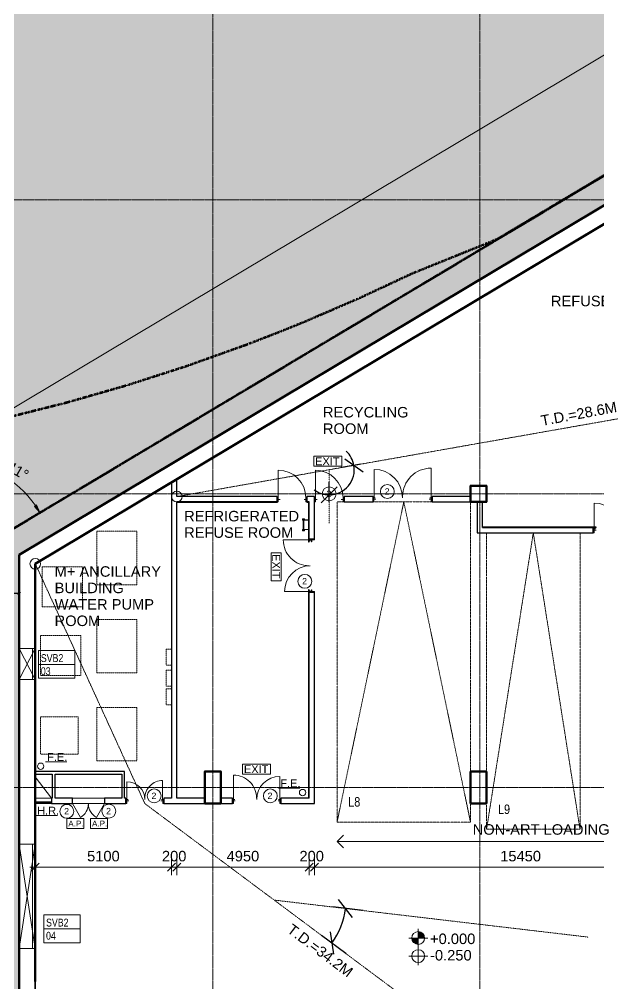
# Model space of a CAD drawing. Header units: millimetres. Extents: x -1578195 to 622687, y -255792 to 391308.
# Drawn here: x 12089 to 33789, y 325746 to 361868 of the extents above; entities that cross this region are included whole.
import ezdxf

# ---------------------------------------------------------------- set-up
doc = ezdxf.new("R2010")
doc.units = ezdxf.units.MM
for name, pattern in [('Dash2', [3, 1.5, -1.5]), ('Double dash', [24.5, 10, -3, 2, -3, 2, -4.5]), ('Double dash_2_', [42.8625, 15.875, -4.7625, 6.35, -4.7625, 6.35, -4.7625]), ('Grid Line', [21, 12, -3, 3, -3]), ('Hidden', [2.25, 1, -1.25]), ('IMPORT-Hidden_samll_', [3, 2, -1])]:
    doc.linetypes.add(name, pattern=pattern)
for name, color, linetype, lineweight in [('0-1', 7, 'Continuous', 5), ('0-3', 7, 'Double dash_2_', 50), ('A-ANNO-DIMS', 7, 'Continuous', 9), ('A-ANNO-DIMS-1', 7, 'Continuous', 5), ('A-ANNO-NOTE', 7, 'Continuous', 5), ('A-ANNO-NOTE-1', 7, 'Continuous', 20), ('A-DETL', 102, 'Continuous', 5), ('A-DETL-GENF-HDLN', 7, 'Hidden', 5), ('A-DETL-HDLN-1', 7, 'Dash2', 5), ('A-DETL-THIN', 7, 'Continuous', 5), ('A-DOOR', 7, 'Continuous', 5), ('A-DOOR-FRAM', 7, 'Continuous', 5), ('A-GENM', 7, 'Continuous', 5), ('A-GLAZ', 7, 'Continuous', 5), ('A-GLAZ-1', 7, 'Continuous', 18), ('A-WALL-2', 7, 'Continuous', 35), ('C-PROP-LINE', 7, 'Double dash', 70), ('C-PROP-LINE-1', 7, 'Double dash_2_', 50), ('G-ANNO-DIMS', 111, 'Continuous', 5), ('G-ANNO-TEXT', 7, 'Continuous', 5), ('I-WALL', 7, 'Continuous', 9), ('I-WALL-3', 7, 'Continuous', 18), ('OAP280_C', 210, 'Continuous', 50), ('OAP280_W', 210, 'Continuous', 50), ('Q-SPCQ', 7, 'Continuous', 5), ('S-COLS-2', 7, 'Continuous', 35), ('S-GRID-1', 7, 'Grid Line', 5)]:
    doc.layers.add(name, color=color, linetype=linetype, lineweight=lineweight)
for name, color, linetype, lineweight, true_color in [('A-DETL-GENF-5', 7, 'Continuous', 9, 0x525252), ('E-EQMT', 7, 'IMPORT-Hidden_samll_', 5, 0x656565), ('Q-SPCQ-1', 7, 'Continuous', 5, 0xdfbfff)]:
    doc.layers.add(name, color=color, linetype=linetype, lineweight=lineweight, true_color=true_color)
doc.styles.add('Arial Narrow', font='ARIALN.TTF', dxfattribs={"height": 353.981763})
doc.styles.add('Arial_1', font='arial.ttf', dxfattribs={"height": 1.475299})
doc.styles.add('Arial_10', font='arial.ttf', dxfattribs={"width": 0.8, "height": 8})
doc.styles.add('Arial_11', font='arial.ttf', dxfattribs={"width": 0.8, "height": 12.5})
doc.styles.add('Arial_2', font='arial.ttf', dxfattribs={"height": 1.967066})
doc.styles.add('Arial_3', font='arial.ttf', dxfattribs={"height": 590.11976})
doc.styles.add('Arial_5', font='arial.ttf', dxfattribs={"height": 1.081886})
doc.styles.add('Arial_6', font='arial.ttf', dxfattribs={"height": 295.05988})
doc.styles.add('Arial_9', font='arial.ttf', dxfattribs={"height": 1.18024})
doc.dimstyles.new('Diagonal_-_1_8mm_Arial_2', dxfattribs={"dimscale": 304.8, "dimtxt": 360, "dimasz": 1.968504, "dimexe": 1.574803, "dimexo": 0.984252, "dimgap": 1.148294, "dimtad": 1, "dimdec": 0, "dimrnd": 5, "dimzin": 0, "dimdsep": 46, "dimtxsty": 'Arial_10', "dimblk1": 'OBLIQUE', "dimblk2": 'OBLIQUE', "dimsah": 1, "dimcen": 0.09, "dimdle": 1.574803, "dimadec": 0, "dimazin": 0, "dimtfac": 1, "dimtdec": 4, "dimtix": 1, "dimtmove": 0, "dimatfit": 3, "dimfxl": 1, "dimtvp": 1, "dimtolj": 1, "dimtzin": 0, "dimarcsym": 2})
doc.dimstyles.new('Diagonal_-_1_8mm_Arial_2_1', dxfattribs={"dimscale": 304.8, "dimtxt": 360, "dimasz": 1.968504, "dimexe": 1.574803, "dimexo": 0.984252, "dimgap": 1.148294, "dimtad": 1, "dimdec": 0, "dimrnd": 5, "dimzin": 0, "dimdsep": 46, "dimtxsty": 'Arial_11', "dimblk1": 'OBLIQUE', "dimblk2": 'OBLIQUE', "dimsah": 1, "dimcen": 0.09, "dimdle": 1.574803, "dimadec": 0, "dimazin": 0, "dimtfac": 1, "dimtdec": 4, "dimtix": 1, "dimtmove": 0, "dimatfit": 3, "dimfxl": 1, "dimtvp": 1, "dimtolj": 1, "dimtzin": 0, "dimarcsym": 2})
doc.dimstyles.new('STR_mm_D2_5_Tick_14', dxfattribs={"dimscale": 304.8, "dimtxt": 125, "dimasz": 0.328084, "dimexe": 0.393701, "dimexo": 0.246063, "dimgap": 0.049213, "dimtad": 1, "dimdec": 0, "dimzin": 0, "dimdsep": 46, "dimtxsty": 'Arial_9', "dimblk1": 'OBLIQUE', "dimblk2": 'OBLIQUE', "dimsah": 1, "dimcen": 0.09, "dimadec": 1, "dimazin": 0, "dimtfac": 1, "dimtdec": 4, "dimtix": 1, "dimtmove": 1, "dimatfit": 3, "dimfxl": 1, "dimtvp": 1, "dimtolj": 1, "dimtzin": 0, "dimarcsym": 2})

# ---------------------------------------------------------------- blocks, each defined once
blk = doc.blocks.new('Family - ___-1112717-B2_F PLAN _2 OF 2_')
at = {"layer": 'C-PROP-LINE'}
for p, q in [((56424, 190270), (27494, 172990)), ((27494, 172990), (24317, 171707)), ((24317, 171707), (22343, 170786)), ((22343, 170786), (20247, 169882)), ((20247, 169882), (19207, 169463)), ((19207, 169463), (18068, 169024)), ((18068, 169024), (15862, 168236)), ((15862, 168236), (13632, 167518)), ((13632, 167518), (11379, 166872)), ((11379, 166872), (9105, 166298))]:
    blk.add_line(p, q, dxfattribs=at)
blk = doc.blocks.new('Dims-B2-FPLAN_2OF2__dwg__Oblique-5772969-B2_F PLAN _2 OF 2_')
at = {"layer": 'A-ANNO-DIMS'}
blk.add_line((-0.5, -0.5), (0.5, 0.5), dxfattribs=at)
blk = doc.blocks.new('ARC_ANN_HR_HOSE-REEL - ARC_ANN_HR_HOSE-REEL-881492-B2_F PLAN _2 OF 2_')
at = {"layer": 'A-ANNO-NOTE-1'}
blk.add_line((-1.8, 0), (2.19, 0), dxfattribs=at)
at = {"layer": 'A-ANNO-NOTE', "insert": (0.41, 1.66), "char_height": 1.475, "width": 4.896, "attachment_point": 2, "line_spacing_factor": 0.938532, "style": 'Arial_2'}
blk.add_mtext('H.R.', dxfattribs=at)
blk = doc.blocks.new('ARC_ANN_EXIT - ARC_ANN_EXIT-878429-B2_F PLAN _2 OF 2_')
at = {"layer": 'A-ANNO-NOTE'}
for p, q in [((-2.12, 0), (-2.12, 1.86)), ((-2.12, 1.86), (3.13, 1.86)), ((3.13, 1.86), (3.13, 0)), ((3.13, 0), (-2.12, 0))]:
    blk.add_line(p, q, dxfattribs=at)
at = {"layer": 'A-ANNO-NOTE', "insert": (0.41, 1.66), "char_height": 1.475, "width": 5.454, "attachment_point": 2, "line_spacing_factor": 0.938532, "style": 'Arial_2'}
blk.add_mtext('EXIT', dxfattribs=at)
blk = doc.blocks.new('ARC_ANN_FE_FIRE-EXTINGUISHER - 3-883776-B2_F PLAN _2 OF 2_')
at = {"layer": 'A-ANNO-NOTE'}
blk.add_circle((-2.69, -0.82), 0.6, dxfattribs=at)
at = {"layer": 'A-ANNO-NOTE-1'}
blk.add_line((-1.8, 0), (2.19, 0), dxfattribs=at)
at = {"layer": 'A-ANNO-NOTE', "insert": (0.41, 1.66), "char_height": 1.475, "width": 4.5, "attachment_point": 2, "line_spacing_factor": 0.938532, "style": 'Arial_2'}
blk.add_mtext('F.E.', dxfattribs=at)
blk = doc.blocks.new('ARC_ANN_FE_FIRE-EXTINGUISHER - 4-883778-B2_F PLAN _2 OF 2_')
at = {"layer": 'A-ANNO-NOTE'}
blk.add_circle((2.69, -0.82), 0.6, dxfattribs=at)
at = {"layer": 'A-ANNO-NOTE-1'}
blk.add_line((-1.8, 0), (2.19, 0), dxfattribs=at)
at = {"layer": 'A-ANNO-NOTE', "insert": (0.41, 1.66), "char_height": 1.475, "width": 4.5, "attachment_point": 2, "line_spacing_factor": 0.938532, "style": 'Arial_2'}
blk.add_mtext('F.E.', dxfattribs=at)
blk = doc.blocks.new('ARC_ANN_ACCESS PANEL - AP-910189-B2_F PLAN _2 OF 2_')
at = {"layer": 'A-ANNO-NOTE'}
for p, q in [((-1.59, -0.92), (-1.59, 0.95)), ((-1.59, 0.95), (1.61, 0.95)), ((1.61, -0.92), (1.61, 0.95)), ((1.61, -0.92), (-1.59, -0.92))]:
    blk.add_line(p, q, dxfattribs=at)
at = {"layer": 'A-ANNO-NOTE', "insert": (0.12, 0.57), "char_height": 1.082, "width": 3.4055, "attachment_point": 2, "line_spacing_factor": 0.938532, "style": 'Arial_3'}
blk.add_mtext('A.P.', dxfattribs=at)
blk = doc.blocks.new('ARC_ANN_FIRE-RATING_two_ - none-909955-B2_F PLAN _2 OF 2_')
at = {"layer": 'A-ANNO-NOTE'}
blk.add_circle((0, 0), 1.3, dxfattribs=at)
at = {"layer": 'A-ANNO-NOTE', "insert": (-0.05, 0.62), "char_height": 1.18, "width": 1.0944, "attachment_point": 2, "line_spacing_factor": 0.938532, "style": 'Arial_6'}
blk.add_mtext('2', dxfattribs=at)
blk = doc.blocks.new('Spot Elevations - Spot Elevation - Target Filled_FFL_SFL-5422820-B2_F PLAN _2 OF 2_')
at = {"layer": 'G-ANNO-DIMS'}
h = blk.add_hatch(color=256, dxfattribs=at)
edge = h.paths.add_edge_path(flags=0)
edge.add_arc((0, 5.49), 1.2, 180, 270, ccw=False)
edge.add_line((-1.2, 5.49), (0, 5.49))
edge.add_line((0, 5.49), (0, 4.29))
h = blk.add_hatch(color=256, dxfattribs=at)
edge = h.paths.add_edge_path(flags=0)
edge.add_arc((0, 5.49), 1.2, 0, 90, ccw=False)
edge.add_line((1.2, 5.49), (0, 5.49))
edge.add_line((0, 5.49), (0, 6.69))
for p, q in [((-1.74, 5.49), (1.8, 5.49)), ((0, 5.49), (-1.2, 5.49)), ((0, 3.81), (0, 7.21)), ((0, 6.69), (0, 5.49)), ((0, 4.29), (0, 5.49)), ((0, 5.49), (1.2, 5.49)), ((0, 0.42), (0, 3.81)), ((-1.74, 2.1), (1.8, 2.1))]:
    blk.add_line(p, q, dxfattribs=at)
for centre in [(0, 5.49), (0, 2.1)]:
    blk.add_circle(centre, 1.2, dxfattribs=at)
for start, end in [(180, 270), (360, 90)]:
    blk.add_arc((0, 5.49), 1.2, start, end, dxfattribs=at)
blk = doc.blocks.new('_Oblique')
at = {"color": 0, "linetype": 'ByBlock', "lineweight": -2}
blk.add_line((-0.5, -0.5), (0.5, 0.5), dxfattribs=at)
blk = doc.blocks.new('*D387')
at = {"layer": 'A-ANNO-DIMS-1', "color": 0, "lineweight": -2, "transparency": 16777216}
for p, q in [((24877, 345206), (24150, 345078)), ((23696, 343799), (23696, 344537))]:
    blk.add_line(p, q, dxfattribs=at)
for start, end in [(10, 47.1781), (270, 10), (232.8219, 270)]:
    blk.add_arc((23696, 344998), 941, start, end, dxfattribs=at)
at = {"layer": 'Defpoints', "color": 0, "transparency": 16777216}
for p in [(23696, 344998), (25172, 345258), (24213, 344211), (23696, 343499)]:
    blk.add_point(p, dxfattribs=at)
at = {"layer": 'A-ANNO-DIMS-1', "color": 0, "lineweight": -2, "transparency": 16777216, "xscale": 599.9999999999997, "yscale": 599.9999999999997, "zscale": 599.9999999999997}
for p, rotation in [((24623, 345161), 279.9999999999994), ((23696, 344057), 359.9999999999994)]:
    blk.add_blockref('_Oblique', p, dxfattribs=dict(at, rotation=rotation))
at = {"layer": 'A-ANNO-DIMS-1', "color": 0, "transparency": 16777216, "insert": (24598, 344730), "char_height": 8, "attachment_point": 5, "rotation": 50, "line_spacing_factor": 0.938532, "style": 'Arial_10'}
blk.add_mtext('\\A1;100°', dxfattribs=at)
blk = doc.blocks.new('*D388')
at = {"layer": 'A-ANNO-DIMS-1', "color": 0, "lineweight": -2, "transparency": 16777216}
for p, q in [((24962, 328485), (23830, 328619)), ((24320, 326875), (23406, 327556))]:
    blk.add_line(p, q, dxfattribs=at)
blk.add_arc((21636, 328877), 2689, 323.2776, 353.2776, dxfattribs=at)
at = {"layer": 'Defpoints', "color": 0, "transparency": 16777216}
for p in [(21636, 328877), (25260, 328450), (24038, 327668), (24561, 326695)]:
    blk.add_point(p, dxfattribs=at)
at = {"layer": 'A-ANNO-DIMS-1', "color": 0, "lineweight": -2, "transparency": 16777216, "xscale": 599.9999999999997, "yscale": 599.9999999999997, "zscale": 599.9999999999997}
for p, rotation in [((24306, 328562), 83.27759072468429), ((23791, 327269), 233.2775907246846)]:
    blk.add_blockref('_Oblique', p, dxfattribs=dict(at, rotation=rotation))
at = {"layer": 'A-ANNO-DIMS-1', "color": 0, "transparency": 16777216, "insert": (23803, 328014), "char_height": 12.5, "attachment_point": 5, "rotation": 68.2776, "style": 'Arial_11'}
blk.add_mtext('\\A1;30°', dxfattribs=at)
blk = doc.blocks.new('Family - ___-3197506-B2_F PLAN _2 OF 2_')
at = {"layer": 'C-PROP-LINE-1'}
blk.add_line((56581, 190357), (-244, 156403), dxfattribs=at)
blk = doc.blocks.new('ARC_DOOR_M50_DOUBLE_METAL - 1800x2100mm-37188828-B2_F PLAN _2 OF 2_')
at = {"layer": 'A-DOOR'}
for p, q in [((-967, -52), (-923, -52)), ((-967, -52), (-967, -1065.5)), ((967, -52), (923, -52)), ((967, -52), (967, -1017.5))]:
    blk.add_line(p, q, dxfattribs=at)
for centre, start, end in [((-967, -100), 270, 0), ((967, -52), 180, 270)]:
    blk.add_arc(centre, 965.5, start, end, dxfattribs=at)
at = {"layer": 'A-DOOR-FRAM'}
for p, q in [((-1007, 100), (-970, 100)), ((-970, 100), (-970, 2)), ((-970, 2), (-900, 2)), ((-900, 2), (-900, -5)), ((900, 2), (970, 2)), ((900, -5), (900, 2)), ((970, 100), (1007, 100)), ((970, 2), (970, 100)), ((-970, -52), (-1007, -52)), ((-970, -5), (-970, -52)), ((-900, -5), (-970, -5)), ((970, -5), (900, -5)), ((970, -52), (970, -5)), ((1007, -52), (970, -52))]:
    blk.add_line(p, q, dxfattribs=at)
blk = doc.blocks.new('ARC_TFP_FS_HR Cabinet_Side open - FS_HR_SIDE-7615963-B2_F PLAN _2 OF 2_')
at = {"layer": 'Q-SPCQ'}
blk.add_line((-300, 800), (300, 0), dxfattribs=at)
blk = doc.blocks.new('ARC_WIN_SPECIAL EQUIPMENT - 600w X 900h-28601958-B2_F PLAN _2 OF 2_')
at = {"layer": 'A-GLAZ'}
blk.add_line((260, -30), (-260, -30), dxfattribs=at)
at = {"layer": 'A-GLAZ-1'}
for p, q in [((-300, -30), (-260, -30)), ((-260, -65), (-300, -65)), ((-295, -65), (295, -65)), ((-295, -100), (-295, -65)), ((295, -100), (-295, -100)), ((-260, -30), (-260, -65)), ((260, -65), (260, -30)), ((260, -30), (300, -30)), ((300, -65), (260, -65)), ((295, -65), (295, -100))]:
    blk.add_line(p, q, dxfattribs=at)
blk = doc.blocks.new('ARC_DOOR_M50_DOUBLE_METAL - 1600x2100mm-37190712-B2_F PLAN _2 OF 2_')
at = {"layer": 'A-DOOR'}
for p, q in [((-867, 52), (-867, 965.5)), ((867, 52), (867, 917.5)), ((-867, 52), (-823, 52)), ((867, 52), (823, 52))]:
    blk.add_line(p, q, dxfattribs=at)
for centre, start, end in [((-867, 100), 360, 90), ((867, 52), 90, 180)]:
    blk.add_arc(centre, 865.5, start, end, dxfattribs=at)
at = {"layer": 'A-DOOR-FRAM'}
for p, q in [((-870, 52), (-907, 52)), ((-870, 5), (-870, 52)), ((-800, 5), (-870, 5)), ((-800, -2), (-800, 5)), ((870, 5), (800, 5)), ((800, 5), (800, -2)), ((907, 52), (870, 52)), ((870, 52), (870, 5)), ((-907, -100), (-870, -100)), ((-870, -100), (-870, -2)), ((-870, -2), (-800, -2)), ((800, -2), (870, -2)), ((870, -2), (870, -100)), ((870, -100), (907, -100))]:
    blk.add_line(p, q, dxfattribs=at)
blk = doc.blocks.new('ARC_DOOR_M50_DOUBLE_METAL - 1200x2100mm-37191930-B2_F PLAN _2 OF 2_')
at = {"layer": 'A-DOOR'}
for p, q in [((-667, -52), (-623, -52)), ((-667, -52), (-667, -765.5)), ((667, -52), (623, -52)), ((667, -52), (667, -717.5))]:
    blk.add_line(p, q, dxfattribs=at)
for centre, start, end in [((-667, -100), 270, 0), ((667, -52), 180, 270)]:
    blk.add_arc(centre, 665.5, start, end, dxfattribs=at)
at = {"layer": 'A-DOOR-FRAM'}
for p, q in [((-707, 100), (-670, 100)), ((-670, 100), (-670, 2)), ((-670, 2), (-600, 2)), ((-600, 2), (-600, -5)), ((600, 2), (670, 2)), ((600, -5), (600, 2)), ((670, 100), (707, 100)), ((670, 2), (670, 100)), ((-670, -52), (-707, -52)), ((-670, -5), (-670, -52)), ((-600, -5), (-670, -5)), ((670, -5), (600, -5)), ((670, -52), (670, -5)), ((707, -52), (670, -52))]:
    blk.add_line(p, q, dxfattribs=at)
blk = doc.blocks.new('ARC_DOOR_M40_SINGLE_METAL - 900x2100mm-V4-B2_F PLAN _2 OF 2_')
at = {"layer": 'A-DOOR'}
blk.add_line((517, -52), (517, -1086), dxfattribs=at)
at = {"layer": 'A-DOOR-FRAM'}
for p, q in [((-550, 100), (-520, 100)), ((-520, 100), (-520, 15)), ((-520, 15), (-450, 15)), ((-520, 8), (-520, -52)), ((-450, 8), (-520, 8)), ((-450, 15), (-450, 8)), ((450, 15), (520, 15)), ((450, 8), (450, 15)), ((520, 8), (450, 8)), ((520, 100), (550, 100)), ((520, 15), (520, 100)), ((520, -52), (520, 8)), ((-520, -52), (-557, -52)), ((557, -52), (520, -52))]:
    blk.add_line(p, q, dxfattribs=at)
blk.add_arc((517, -52), 1034, 180, 270, dxfattribs=at)
blk = doc.blocks.new('ARC_DOOR_M40_SINGLE_METAL - 900x2100mm-33263902-B2_F PLAN _2 OF 2_')
at = {"layer": 'A-DOOR'}
blk.add_line((517, -52), (517, -1086), dxfattribs=at)
at = {"layer": 'A-DOOR-FRAM'}
for p, q in [((-557, 100), (-520, 100)), ((-520, 100), (-520, 15)), ((-520, 15), (-450, 15)), ((-520, 8), (-520, -52)), ((-450, 8), (-520, 8)), ((-450, 15), (-450, 8)), ((450, 15), (520, 15)), ((450, 8), (450, 15)), ((520, 8), (450, 8)), ((520, 100), (557, 100)), ((520, 15), (520, 100)), ((520, -52), (520, 8)), ((-520, -52), (-557, -52)), ((557, -52), (520, -52))]:
    blk.add_line(p, q, dxfattribs=at)
blk.add_arc((517, -52), 1034, 180, 270, dxfattribs=at)
blk = doc.blocks.new('ARC_ACCESS_PANEL_SINGLE_TIMBER_TYPE11 - 600w x 2000h-35829375-B2_F PLAN _2 OF 2_')
at = {"layer": 'A-DOOR'}
blk.add_line((425, 75), (125, 595), dxfattribs=at)
blk.add_arc((425, 75), 600, 120, 180, dxfattribs=at)
blk = doc.blocks.new('ARC_ACCESS_PANEL_SINGLE_TIMBER_TYPE11 - 600w x 2000h-35829374-B2_F PLAN _2 OF 2_')
at = {"layer": 'A-DOOR'}
blk.add_line((425, -75), (125, -595), dxfattribs=at)
blk.add_arc((425, -75), 600, 180, 240, dxfattribs=at)
blk = doc.blocks.new('ARC_LOADING TRUCK - Medium 11m-V12-B2_F PLAN _2 OF 2_')
at = {"layer": 'A-DETL-GENF-HDLN'}
for p, q in [((-11100, 1750), (0, 0)), ((-11100, 1750), (-10139, 1750)), ((-11100, -1750), (-11100, 1750)), ((-8939, 1750), (0, 1750)), ((0, 0), (-11100, -1750)), ((0, -1750), (-11100, -1750))]:
    blk.add_line(p, q, dxfattribs=at)
blk = doc.blocks.new('ARC_LOADING TRUCK - RCV-V18-B2_F PLAN _2 OF 2_')
at = {"layer": 'A-DETL-GENF-HDLN'}
for p, q in [((-12000, 2500), (0, 0)), ((-12000, 2500), (0, 2500)), ((-12000, -2500), (-12000, 2500)), ((0, 2273), (0, 2500)), ((0, -1024), (0, 1116)), ((0, 0), (-12000, -2500)), ((-11300, -2500), (-12000, -2500)), ((0, -2500), (-10100, -2500))]:
    blk.add_line(p, q, dxfattribs=at)
blk = doc.blocks.new('ARC_DOOR_M50_DOUBLE_METAL - 2000x2100mm-37188527-B2_F PLAN _2 OF 2_')
at = {"layer": 'A-DOOR'}
for p, q in [((-1067, -52), (-1023, -52)), ((-1067, -52), (-1067, -1165.5)), ((1067, -52), (1023, -52)), ((1067, -52), (1067, -1117.5))]:
    blk.add_line(p, q, dxfattribs=at)
for centre, start, end in [((-1067, -100), 270, 0), ((1067, -52), 180, 270)]:
    blk.add_arc(centre, 1065.5, start, end, dxfattribs=at)
at = {"layer": 'A-DOOR-FRAM'}
for p, q in [((-1107, 100), (-1070, 100)), ((-1070, 100), (-1070, 2)), ((-1070, 2), (-1000, 2)), ((-1000, 2), (-1000, -5)), ((1000, 2), (1070, 2)), ((1000, -5), (1000, 2)), ((1070, 100), (1107, 100)), ((1070, 2), (1070, 100)), ((-1070, -52), (-1107, -52)), ((-1070, -5), (-1070, -52)), ((-1000, -5), (-1070, -5)), ((1070, -5), (1000, -5)), ((1070, -52), (1070, -5)), ((1107, -52), (1070, -52))]:
    blk.add_line(p, q, dxfattribs=at)
blk = doc.blocks.new('ARC_LADDER - 2900H x 450W-37979430-B2_F PLAN _2 OF 2_')
at = {"layer": 'Q-SPCQ-1'}
for points in [[(0, 0), (50, 0), (50, 76), (0, 76)], [(50, 55), (50, 25), (400, 25), (400, 55), (393, 55)], [(400, 0), (450, 0), (450, 76), (400, 76), (400, 25)], [(-90, -155), (-90, -160), (50, -160), (50, 0), (45, 0), (45, -155), (-53, -155)]]:
    blk.add_hatch(color=256, dxfattribs=at).paths.add_polyline_path(points, flags=0)
h = blk.add_hatch(color=256, dxfattribs=at)
h.paths.add_polyline_path([(405, -160), (501, -160), (501, -155), (405, -155)], flags=0)
h.paths.add_polyline_path([(400, -155), (400, -160), (405, -160), (405, 0), (400, 0)], flags=0)
at = {"layer": 'Q-SPCQ'}
for p, q in [((0, 76), (50, 76)), ((0, 0), (0, 76)), ((50, 76), (50, 0)), ((50, 55), (400, 55)), ((400, 25), (50, 25)), ((400, 76), (450, 76)), ((400, 0), (400, 76)), ((400, 0), (400, -160)), ((405, -155), (405, 0)), ((450, 76), (450, 0)), ((45, -155), (-90, -155)), ((-90, -155), (-90, -160)), ((-90, -160), (50, -160)), ((50, 0), (0, 0)), ((45, 0), (45, -155)), ((50, -160), (50, 0)), ((450, 0), (400, 0)), ((400, -160), (501, -160)), ((501, -155), (405, -155)), ((501, -160), (501, -155))]:
    blk.add_line(p, q, dxfattribs=at)
blk = doc.blocks.new('Louvre Panel - Louvre Panel-36647707-B2_F PLAN _2 OF 2_')
at = {"layer": 'A-GENM'}
for p, q in [((-580, 0), (580, 0)), ((-580, -100), (-580, 0)), ((580, 0), (580, -100)), ((580, -100), (-580, -100))]:
    blk.add_line(p, q, dxfattribs=at)
blk = doc.blocks.new('Louvre Panel - Louvre Panel-36647712-B2_F PLAN _2 OF 2_')
at = {"layer": 'A-GENM'}
for p, q in [((-1950, 0), (1950, 0)), ((-1950, -100), (-1950, 0)), ((1950, 0), (1950, -100)), ((1950, -100), (-1950, -100))]:
    blk.add_line(p, q, dxfattribs=at)
blk = doc.blocks.new('Family - ___-2785461-B2_F PLAN _2 OF 2_')
at = {"layer": 'C-PROP-LINE'}
blk.add_line((56581, 190357), (-244, 156403), dxfattribs=at)
blk = doc.blocks.new('Family - ___-36030423-B2_F PLAN _2 OF 2_')
at = {"layer": 'C-PROP-LINE'}
blk.add_line((56581, 190357), (-244, 156403), dxfattribs=at)
blk = doc.blocks.new('*D386')
at = {"layer": 'A-ANNO-DIMS', "color": 0, "lineweight": -2, "transparency": 16777216}
for p, q in [((8068, 340693), (8068, 340237)), ((12089, 340684), (12089, 340237)), ((12089, 340357), (8068, 340357))]:
    blk.add_line(p, q, dxfattribs=at)
at = {"layer": 'Defpoints', "color": 0, "transparency": 16777216}
for p in [(8068, 340768), (12089, 340759), (8068, 340357)]:
    blk.add_point(p, dxfattribs=at)
at = {"layer": 'A-ANNO-DIMS', "color": 0, "lineweight": -2, "transparency": 16777216, "xscale": 99.99999999999999, "yscale": 99.99999999999999, "zscale": 99.99999999999999, "rotation": 180}
blk.add_blockref('_Oblique', (8068, 340357), dxfattribs=at)
at = {"layer": 'A-ANNO-DIMS', "color": 0, "lineweight": -2, "transparency": 16777216, "xscale": 99.99999999999999, "yscale": 99.99999999999999, "zscale": 99.99999999999999}
blk.add_blockref('_Oblique', (12089, 340357), dxfattribs=at)
at = {"layer": 'A-ANNO-DIMS', "color": 0, "transparency": 16777216, "insert": (9942, 340553), "char_height": 354, "attachment_point": 5, "style": 'Arial Narrow'}
blk.add_mtext('\\A1;4021', dxfattribs=at)
blk = doc.blocks.new('ARC_ANN_SV - SVB2-674244-B2_F PLAN _2 OF 2_')
at = {"layer": 'A-ANNO-NOTE'}
for p, q in [((-3.5, -2.6), (-3.5, 2.6)), ((-3.5, 2.6), (3.3, 2.6)), ((3.3, 2.6), (3.3, -2.6)), ((-3.5, 0), (3.3, 0)), ((3.3, -2.6), (-3.5, -2.6))]:
    blk.add_line(p, q, dxfattribs=at)

msp = doc.modelspace()

# ---------------------------------------------------------------- hatches: boundary and pattern name
at = {"layer": 'A-ANNO-DIMS'}
msp.add_hatch(color=256, dxfattribs=at).paths.add_polyline_path([(12858.9, 343401.1), (12737.6, 343680), (12653.7, 343625.6)], flags=0)
at = {"layer": 'A-DETL-GENF-5'}
h = msp.add_hatch(dxfattribs=at)
h.set_pattern_fill('FP_5', color=256, style=0, pattern_type=2)
h.set_pattern_definition([(45, (2488, 180635.3), (1e-13, 1796.051), [1270, -1270]), (45, (2151.3, 180972.1), (1e-13, 1796.051), [1270, -1270]), (45, (1814.5, 181308.8), (1e-13, 1796.051), [1270, -1270]), (135, (1814.5, 181533.4), (-1796.051, 1e-13), [1270, -1270]), (135, (2151.3, 181870.1), (-1796.051, 1e-13), [1270, -1270]), (135, (2488, 182206.9), (-1796.051, 1e-13), [1270, -1270])])
h.paths.add_polyline_path([(12088.4, 309667.8), (12089.3, 341813.5), (81131.6, 383066.1), (126075.7, 383065.9), (126074.2, 320325), (118039, 309667.8), (119138.1, 309667.8), (125707.5, 318385.7), (126843.1, 318385.7), (126950.4, 331792.2), (126957, 385318.8), (-2190.2, 385318.8), (-2179.1, 342050), (830.3, 341466.5), (5903.6, 344497.9), (8068.2, 340875.3), (2994.9, 337843.9), (833.9, 341460.5), (-2179.8, 342038.9), (-2190.2, 309667.8), (10173, 309667.8)])

# ---------------------------------------------------------------- linework, layer by layer
at = {"layer": 'A-ANNO-DIMS'}
for p, q in [((9440.8, 345856), (78824.1, 387314.4)), ((12737.6, 343680), (12653.7, 343625.6)), ((12653.7, 343625.6), (12858.9, 343401.1)), ((12858.9, 343401.1), (12737.6, 343680)), ((12689.2, 330589.8), (12689.2, 329808.9)), ((12489.2, 330108.9), (49889.2, 330108.9))]:
    msp.add_line(p, q, dxfattribs=at)
at = {"layer": 'A-ANNO-DIMS', "flags": 128}
for points in [[(17789.3, 329808.9), (17789.3, 330589.8)], [(17989.2, 330589.8), (17989.2, 329808.9)], [(22939.2, 329808.9), (22939.2, 330589.8)], [(23139.2, 329808.9), (23139.2, 330589.8)]]:
    msp.add_lwpolyline(points, dxfattribs=at)
at = {"layer": 'A-ANNO-DIMS'}
msp.add_arc((9339.3, 341298.1), 4100, 35.05244, 85.80644, dxfattribs=at)
at = {"layer": 'A-ANNO-NOTE'}
for p, q in [((12689.2, 338295.2), (12089.2, 338295.2)), ((12089.2, 338295.2), (12689.2, 337135.2)), ((12089.3, 337135.2), (12689.2, 338295.2)), ((12689.2, 337135.2), (12089.2, 337135.2)), ((12689.2, 330966.4), (12089.3, 330966.4)), ((12089.3, 327066.4), (12689.2, 330966.4)), ((12089.3, 330966.4), (12689.2, 327066.4)), ((12689.2, 327066.4), (12089.2, 327066.4))]:
    msp.add_line(p, q, dxfattribs=at)
at = {"layer": 'A-DETL'}
for q in [(24229.6, 331315.6), (37389.2, 331075.2), (24229.6, 330834.8)]:
    msp.add_line((23989.2, 331075.2), q, dxfattribs=at)
at = {"layer": 'A-DETL-HDLN-1'}
for p, q in [((17989.3, 343991.4), (41033.8, 348054.8)), ((23696.3, 344997.7), (23696.3, 342997.7)), ((12689.3, 341473), (16790.7, 332491.4)), ((16790.7, 332491.4), (31458.9, 321549.1)), ((21635.5, 328877.3), (33393.7, 327491.3))]:
    msp.add_line(p, q, dxfattribs=at)
at = {"layer": 'A-DETL-THIN'}
for centre in [(17989.3, 343991.4), (12689.3, 341473)]:
    msp.add_circle(centre, 200, dxfattribs=at)
at = {"layer": 'A-WALL-2'}
for p, q in [((44069.5, 360922.1), (12089.3, 341813.5)), ((12689.3, 341473), (38589.3, 356948.7)), ((12089.3, 341813.4), (12089.1, 309667.8)), ((12689.2, 338295.2), (12689.3, 341473)), ((12689.2, 330966.4), (12689.2, 337135.2)), ((12689.1, 309667.8), (12689.2, 327066.4))]:
    msp.add_line(p, q, dxfattribs=at)
at = {"layer": 'E-EQMT', "flags": 128}
for points in [[(14989.3, 342691.4), (16489.3, 342691.4), (16489.3, 340691.4), (14989.3, 340691.4)], [(12950.6, 341358.4), (14450.6, 341358.4), (14450.6, 339858.4), (12950.6, 339858.4)], [(14989.3, 339391.4), (16489.3, 339391.4), (16489.3, 337391.4), (14989.3, 337391.4)], [(12889.3, 338791.4), (14389.3, 338791.4), (14389.3, 337291.4), (12889.3, 337291.4)], [(17589.3, 338272.6), (17789.3, 338272.6), (17789.3, 337672.6), (17589.3, 337672.6)], [(17589.3, 337492.6), (17789.3, 337492.6), (17789.3, 336892.6), (17589.3, 336892.6)], [(17589.3, 336792.6), (17789.3, 336792.6), (17789.3, 336192.6), (17589.3, 336192.6)], [(14989.3, 336091.4), (16489.3, 336091.4), (16489.3, 334091.4), (14989.3, 334091.4)], [(12889.3, 335737.8), (14289.3, 335737.8), (14289.3, 334337.8), (12889.3, 334337.8)]]:
    msp.add_lwpolyline(points, close=True, dxfattribs=at)
at = {"layer": 'I-WALL', "lineweight": 30}
for p, q in [((34259.2, 354361.3), (18004.3, 344648.8)), ((18004.3, 344631.4), (34263.3, 354346.3)), ((17989.3, 344639.9), (17789.3, 344520.4)), ((17989.3, 343991.4), (17989.3, 344639.9)), ((17789.3, 344520.4), (17789.2, 332691.4)), ((29604.3, 344406.4), (28974.3, 344406.4)), ((28974.3, 344406.4), (28974.3, 344391.4)), ((28974.3, 344391.4), (28974.3, 343991.4)), ((28989.3, 344391.4), (29589.3, 344391.4)), ((28989.3, 343991.4), (28989.3, 344391.4)), ((29589.3, 344391.4), (29589.3, 343791.4)), ((29604.3, 343791.4), (29604.3, 344406.4)), ((21748.3, 343991.4), (17989.3, 343991.4)), ((21748.3, 343791.4), (21748.3, 343991.4)), ((23139.3, 343991.4), (22862.3, 343991.4)), ((22862.3, 343991.4), (22862.3, 343791.4)), ((23139.3, 342407.1), (23139.3, 343991.4)), ((25336.3, 343991.4), (24253.3, 343991.4)), ((24253.3, 343991.4), (24253.3, 343791.4)), ((25336.3, 343791.4), (25336.3, 343991.4)), ((28989.3, 343991.4), (27550.3, 343991.4)), ((27550.3, 343991.4), (27550.3, 343791.4)), ((28974.3, 343991.4), (28989.3, 343991.4)), ((28989.3, 343791.4), (28989.3, 343991.4)), ((17989.2, 332691.4), (17989.3, 343791.4)), ((21755.3, 343791.4), (17989.3, 343791.4)), ((18004.3, 343776.4), (21755.3, 343776.4)), ((21755.3, 343776.4), (21755.3, 343791.4)), ((22939.3, 343791.4), (22855.3, 343791.4)), ((22855.3, 343791.4), (22855.3, 343776.4)), ((22855.3, 343776.4), (22924.3, 343776.4)), ((22924.3, 343776.4), (22924.3, 343209.8)), ((22939.3, 342300.1), (22939.3, 343791.4)), ((24253.3, 343791.4), (25336.3, 343791.4)), ((27550.3, 343791.4), (28989.3, 343791.4)), ((29439.3, 343791.4), (29239.3, 343791.4)), ((29239.3, 343791.4), (29239.3, 342630.5)), ((29439.3, 342830.5), (29439.3, 343791.4)), ((29589.3, 343791.4), (29454.3, 343791.4)), ((29454.3, 343776.4), (29604.3, 343776.4)), ((29604.3, 343776.4), (29604.3, 343791.4)), ((22924.3, 343109), (22924.3, 342759)), ((29439.3, 342845.5), (29439.3, 342830.5)), ((29439.3, 342830.5), (33689.3, 342830.4)), ((33689.3, 342845.4), (29454.3, 342845.5)), ((33582.3, 342630.4), (33582.3, 342830.4)), ((33689.3, 342830.4), (33689.3, 342845.4)), ((22924.3, 342619), (22924.3, 342300.1)), ((29239.3, 342630.5), (33582.3, 342630.4)), ((22924.3, 342300.1), (22939.3, 342300.1)), ((22939.3, 342407.1), (23139.3, 342407.1)), ((22924.3, 340500.1), (22924.2, 332691.4)), ((22939.3, 340500.1), (22924.3, 340500.1)), ((22939.2, 332691.4), (22939.3, 340500.1)), ((23139.3, 340393.1), (22939.3, 340393.1)), ((23139.2, 332491.4), (23139.3, 340393.1)), ((16026.2, 333691.4), (12689.2, 333691.4)), ((12689.2, 333691.4), (12689.2, 333591.4)), ((12689.2, 333591.4), (13326.2, 333591.4)), ((13326.2, 333591.4), (13326.2, 332691.4)), ((13426.2, 332691.4), (13426.2, 333591.4)), ((13426.2, 333591.4), (15926.2, 333591.4)), ((15926.2, 333591.4), (15926.2, 332691.4)), ((16026.2, 332691.4), (16026.2, 333691.4)), ((19654.2, 333706.4), (19024.2, 333706.4)), ((19024.2, 333706.4), (19024.2, 332706.4)), ((19039.2, 333691.4), (19639.2, 333691.4)), ((19039.2, 332691.4), (19039.2, 333691.4)), ((19639.2, 333691.4), (19639.2, 332706.4)), ((19654.2, 332706.4), (19654.2, 333706.4)), ((13326.2, 332691.4), (13289.2, 332691.4)), ((13289.2, 332691.4), (13289.2, 332491.4)), ((14076.2, 332691.4), (13426.2, 332691.4)), ((14076.2, 332491.4), (14076.2, 332691.4)), ((15926.2, 332691.4), (15276.2, 332691.4)), ((15276.2, 332691.4), (15276.2, 332491.4)), ((16082.2, 332691.4), (16026.2, 332691.4)), ((16082.2, 332491.4), (16082.2, 332691.4)), ((17789.2, 332691.4), (17496.2, 332691.4)), ((17496.2, 332691.4), (17496.2, 332491.4)), ((19039.2, 332691.4), (17989.2, 332691.4)), ((19039.2, 332491.4), (19039.2, 332691.4)), ((19639.2, 332706.4), (19654.2, 332706.4)), ((20072.2, 332691.4), (19639.2, 332691.4)), ((19639.2, 332691.4), (19639.2, 332491.4)), ((20072.2, 332491.4), (20072.2, 332691.4)), ((22939.2, 332691.4), (21886.2, 332691.4)), ((21886.2, 332691.4), (21886.2, 332491.4)), ((13289.2, 332491.4), (14076.2, 332491.4)), ((15276.2, 332491.4), (16082.2, 332491.4)), ((17496.2, 332491.4), (19039.2, 332491.4)), ((19639.2, 332491.4), (20072.2, 332491.4)), ((21886.2, 332491.4), (23139.2, 332491.4))]:
    msp.add_line(p, q, dxfattribs=at)
at = {"layer": 'I-WALL-3'}
for p, q in [((12689.2, 332691.4), (13289.2, 332691.4)), ((14076.2, 332691.4), (15276.2, 332691.4)), ((12694.2, 332491.4), (12689.2, 332491.4)), ((13289.2, 332491.4), (13284.2, 332491.4)), ((15276.2, 332491.4), (14076.2, 332491.4))]:
    msp.add_line(p, q, dxfattribs=at)
at = {"layer": 'OAP280_C'}
for p, q in [((29589.3, 344391.2), (28989.3, 344391.2)), ((28989.3, 344391.2), (28989.3, 343791.2)), ((29589.3, 343791.2), (29589.3, 344391.2)), ((28989.3, 343791.2), (29589.3, 343791.2)), ((19639.3, 333691.2), (19039.3, 333691.2)), ((19039.3, 333691.2), (19039.3, 332491.2)), ((19639.3, 332491.2), (19639.3, 333691.2)), ((29589.3, 333691.2), (28989.3, 333691.2)), ((28989.3, 333691.2), (28989.3, 332491.2)), ((29589.3, 332491.2), (29589.3, 333691.2)), ((19039.3, 332491.2), (19639.3, 332491.2)), ((28989.3, 332491.2), (29589.3, 332491.2))]:
    msp.add_line(p, q, dxfattribs=at)
at = {"layer": 'OAP280_W'}
for p, q in [((44069.5, 360922.1), (12089.3, 341813.3)), ((12689.3, 341472.8), (38589.3, 356948.6)), ((12089.3, 341813.3), (12089.3, 316030.8)), ((12689.3, 325826.4), (12689.3, 341472.8))]:
    msp.add_line(p, q, dxfattribs=at)
at = {"layer": 'S-COLS-2'}
for p, q in [((29589.3, 344391.4), (28989.3, 344391.4)), ((28989.3, 344391.4), (28989.3, 343791.4)), ((29589.3, 343791.4), (29589.3, 344391.4)), ((28989.3, 343791.4), (29589.3, 343791.4)), ((19639.2, 333691.4), (19039.2, 333691.4)), ((19039.2, 333691.4), (19039.2, 332491.4)), ((19639.2, 332491.4), (19639.2, 333691.4)), ((29589.2, 333691.4), (28989.2, 333691.4)), ((28989.2, 333691.4), (28989.2, 332491.4)), ((29589.2, 332491.4), (29589.2, 333691.4)), ((19039.2, 332491.4), (19639.2, 332491.4)), ((28989.2, 332491.4), (29589.2, 332491.4))]:
    msp.add_line(p, q, dxfattribs=at)
at = {"layer": 'S-GRID-1'}
for p, q in [((19339.5, 391307.9), (19339.1, 304552.6)), ((29339.5, 391307.9), (29339.1, 304552.6)), ((-8020.1, 355099.9), (130665.5, 355099.1)), ((-8020.1, 344091.6), (130665.5, 344090.8)), ((-8020.1, 333091.6), (130665.4, 333090.8))]:
    msp.add_line(p, q, dxfattribs=at)

# ---------------------------------------------------------------- block references
at = {"xscale": 300, "yscale": 300, "zscale": 300, "rotation": 180}
for p in [(12689.2, 330108.9), (17989.2, 330108.9), (23139.2, 330108.9)]:
    msp.add_blockref('Dims-B2-FPLAN_2OF2__dwg__Oblique-5772969-B2_F PLAN _2 OF 2_', p, dxfattribs=at)
at = {"xscale": 300, "yscale": 300, "zscale": 300}
for p in [(17789.3, 330108.9), (22939.2, 330108.9)]:
    msp.add_blockref('Dims-B2-FPLAN_2OF2__dwg__Oblique-5772969-B2_F PLAN _2 OF 2_', p, dxfattribs=at)
at = {"layer": '0-1'}
for name, p, rotation in [('Family - ___-2785461-B2_F PLAN _2 OF 2_', (2488, 180635.3), 359.9997000009001), ('Family - ___-36030423-B2_F PLAN _2 OF 2_', (2488, 180635.3), 359.9997000009001), ('ARC_DOOR_M40_SINGLE_METAL - 900x2100mm-V4-B2_F PLAN _2 OF 2_', (22305.3, 343891.4), 179.9997000009), ('ARC_DOOR_M40_SINGLE_METAL - 900x2100mm-33263902-B2_F PLAN _2 OF 2_', (23696.3, 343891.4), 179.9997000009), ('ARC_DOOR_M50_DOUBLE_METAL - 2000x2100mm-37188527-B2_F PLAN _2 OF 2_', (26443.3, 343891.4), 179.9997000009), ('ARC_LOADING TRUCK - RCV-V18-B2_F PLAN _2 OF 2_', (26489.3, 343791.4), 89.99970000000017), ('ARC_DOOR_M50_DOUBLE_METAL - 1800x2100mm-37188828-B2_F PLAN _2 OF 2_', (34589.3, 342730.4), 179.9997000009), ('ARC_LADDER - 2900H x 450W-37979430-B2_F PLAN _2 OF 2_', (22769.3, 342709), 89.99970000000074), ('ARC_LOADING TRUCK - Medium 11m-V12-B2_F PLAN _2 OF 2_', (31339.3, 342630.5), 89.99970000000017), ('ARC_DOOR_M50_DOUBLE_METAL - 1800x2100mm-37188828-B2_F PLAN _2 OF 2_', (23039.3, 341400.1), 269.9996999999997), ('Louvre Panel - Louvre Panel-36647707-B2_F PLAN _2 OF 2_', (12689.2, 337715.2), 269.9996999999998), ('ARC_TFP_FS_HR Cabinet_Side open - FS_HR_SIDE-7615963-B2_F PLAN _2 OF 2_', (12989.2, 333491.4), 179.9997000009), ('ARC_DOOR_M50_DOUBLE_METAL - 1600x2100mm-37190712-B2_F PLAN _2 OF 2_', (20979.2, 332591.4), 359.9997000009001), ('ARC_DOOR_M50_DOUBLE_METAL - 1200x2100mm-37191930-B2_F PLAN _2 OF 2_', (16789.2, 332591.4), 179.9997000009), ('ARC_WIN_SPECIAL EQUIPMENT - 600w X 900h-28601958-B2_F PLAN _2 OF 2_', (12989.2, 332591.4), 359.9997000009001), ('ARC_ACCESS_PANEL_SINGLE_TIMBER_TYPE11 - 600w x 2000h-35829375-B2_F PLAN _2 OF 2_', (14501.2, 332566.4), 179.9997000009), ('ARC_ACCESS_PANEL_SINGLE_TIMBER_TYPE11 - 600w x 2000h-35829374-B2_F PLAN _2 OF 2_', (14851.2, 332566.4), 359.9997000009001), ('Louvre Panel - Louvre Panel-36647712-B2_F PLAN _2 OF 2_', (12689.2, 329016.4), 269.9996999999997)]:
    msp.add_blockref(name, p, dxfattribs=dict(at, rotation=rotation))
at = {"layer": '0-3', "rotation": 359.9997000009001}
msp.add_blockref('Family - ___-3197506-B2_F PLAN _2 OF 2_', (2488, 180635.3), dxfattribs=at)
at = {"layer": 'A-ANNO-NOTE', "xscale": 200, "yscale": 200, "zscale": 200}
for name, p in [('ARC_ANN_EXIT - ARC_ANN_EXIT-878429-B2_F PLAN _2 OF 2_', (23542.2, 345128.7)), ('ARC_ANN_FIRE-RATING_two_ - none-909955-B2_F PLAN _2 OF 2_', (23696.3, 344091.4)), ('ARC_ANN_FIRE-RATING_two_ - none-909955-B2_F PLAN _2 OF 2_', (25873.4, 344179.8)), ('ARC_ANN_FIRE-RATING_two_ - none-909955-B2_F PLAN _2 OF 2_', (22781.5, 340815.5)), ('ARC_ANN_SV - SVB2-674244-B2_F PLAN _2 OF 2_', (13513.2, 337707.8)), ('ARC_ANN_FE_FIRE-EXTINGUISHER - 3-883776-B2_F PLAN _2 OF 2_', (13426.8, 334054.7)), ('ARC_ANN_EXIT - ARC_ANN_EXIT-878429-B2_F PLAN _2 OF 2_', (20877.3, 333596.5)), ('ARC_ANN_FE_FIRE-EXTINGUISHER - 4-883778-B2_F PLAN _2 OF 2_', (22161.3, 333069.3)), ('ARC_ANN_FIRE-RATING_two_ - none-909955-B2_F PLAN _2 OF 2_', (17142.6, 332779.3)), ('ARC_ANN_FIRE-RATING_two_ - none-909955-B2_F PLAN _2 OF 2_', (21488.8, 332779.3)), ('ARC_ANN_HR_HOSE-REEL - ARC_ANN_HR_HOSE-REEL-881492-B2_F PLAN _2 OF 2_', (13087.9, 332041.5)), ('ARC_ANN_FIRE-RATING_two_ - none-909955-B2_F PLAN _2 OF 2_', (13871.1, 332200.3)), ('ARC_ANN_FIRE-RATING_two_ - none-909955-B2_F PLAN _2 OF 2_', (15441.5, 332206.1)), ('ARC_ANN_ACCESS PANEL - AP-910189-B2_F PLAN _2 OF 2_', (14185.6, 331738.1)), ('ARC_ANN_ACCESS PANEL - AP-910189-B2_F PLAN _2 OF 2_', (15074.4, 331738.1)), ('ARC_ANN_SV - SVB2-674244-B2_F PLAN _2 OF 2_', (13708.5, 327800.9))]:
    msp.add_blockref(name, p, dxfattribs=at)
at = {"layer": 'A-ANNO-NOTE', "xscale": 200, "yscale": 200, "zscale": 200, "rotation": 269.9999999999999}
msp.add_blockref('ARC_ANN_EXIT - ARC_ANN_EXIT-878429-B2_F PLAN _2 OF 2_', (21523.4, 341461), dxfattribs=at)
at = {"layer": 'C-PROP-LINE'}
msp.add_blockref('Family - ___-1112717-B2_F PLAN _2 OF 2_', (2488, 180635.3), dxfattribs=at)
at = {"layer": 'G-ANNO-DIMS', "xscale": 199.9999999999998, "yscale": 199.9999999999998, "zscale": 199.9999999999998}
msp.add_blockref('Spot Elevations - Spot Elevation - Target Filled_FFL_SFL-5422820-B2_F PLAN _2 OF 2_', (27028.5, 326358.6), dxfattribs=at)

# ---------------------------------------------------------------- texts
at = {"layer": 'A-ANNO-DIMS', "insert": (11665, 345397), "char_height": 393.41, "width": 2265.6, "attachment_point": 2, "rotation": 330.42944, "line_spacing_factor": 0.938532, "style": 'Arial_1'}
msp.add_mtext('59.141°', dxfattribs=at)
at = {"layer": 'A-ANNO-DIMS', "char_height": 393.41, "attachment_point": 2, "line_spacing_factor": 0.938532, "style": 'Arial_1'}
for s, insert, width in [('5100', (15239.3, 330721.6), 1459.2), ('200', (17889.3, 330721.6), 1094.4), ('4950', (20464.2, 330721.6), 1459.2), ('200', (23039.2, 330721.6), 1094.4), ('15450', (30864.2, 330721.6), 1824)]:
    msp.add_mtext(s, dxfattribs=dict(at, insert=insert, width=width))
at = {"layer": 'A-ANNO-NOTE', "char_height": 295.06, "attachment_point": 1, "line_spacing_factor": 0.938532, "style": 'Arial_10'}
for s, insert, width in [('SVB2', (12895.3, 338089.4), 1256.4), ('03', (12895.3, 337597.7), 547.2), ('SVB2', (13090.6, 328182.5), 1256.4), ('04', (13090.6, 327690.8), 547.2)]:
    msp.add_mtext(s, dxfattribs=dict(at, insert=insert, width=width))
at = {"layer": 'G-ANNO-DIMS', "insert": (27472, 327624.2), "char_height": 393.41, "width": 1598.4, "attachment_point": 1, "line_spacing_factor": 0.938532, "style": 'Arial_9'}
msp.add_mtext('+0.000\\P-0.250', dxfattribs=at)
at = {"layer": 'G-ANNO-TEXT', "attachment_point": 1}
for s, insert, char_height, width, line_spacing_factor, style in [('REFUSE ROOM', (31998.5, 351511.7), 393.413, 4348.8, 0.938532, 'Arial_5'), ('RECYCLING\\PROOM', (23459.9, 347347.2), 393.41, 3412.8, 0.938532, 'Arial_5'), ('REFRIGERATED\\PREFUSE ROOM', (18262.4, 343455.6), 393.413, 4574.4, 0.938532, 'Arial_5'), ('M+ ANCILLARY\\PBUILDING\\PWATER PUMP\\PROOM', (13411.4, 341381.8), 393.413, 4238.4, 0.938532, 'Arial_5'), ('L8', (24409.2, 332733.5), 353.98, 535.659, 0.968573, 'Arial Narrow'), ('L9', (30018, 332456.5), 353.98, 535.659, 0.968573, 'Arial Narrow'), ('NON-ART LOADING', (29068.7, 331719.7), 393.413, 5457.6, 0.938532, 'Arial_5')]:
    msp.add_mtext(s, dxfattribs=dict(at, insert=insert, char_height=char_height, width=width, line_spacing_factor=line_spacing_factor, style=style))
at = {"layer": 'G-ANNO-TEXT', "char_height": 393.41, "width": 3072, "attachment_point": 1, "line_spacing_factor": 0.938532, "style": 'Arial_5'}
for s, insert, rotation in [('T.D.=28.6M', (31588.7, 347020.8), 10.59859), ('T.D.=34.2M', (22322.6, 328012.5), 323.08523)]:
    msp.add_mtext(s, dxfattribs=dict(at, insert=insert, rotation=rotation))

# ---------------------------------------------------------------- dimensions: what is measured, and where the dimension line sits
at = {"layer": 'A-ANNO-DIMS'}
dim = msp.add_linear_dim(base=(8068.2, 340356.8), p1=(12089.3, 340759.4), p2=(8068.2, 340767.7), dimstyle='STR_mm_D2_5_Tick_14', override={"dimpost": '<>', "dimtxsty": 'Arial Narrow', "dimfxl": 5510}, dxfattribs=at)
dim.commit()
dim.dimension.update_dxf_attribs({"geometry": '*D386', "text_midpoint": (9941.6, 340356.8), "dimtype": 160})
at = {"layer": 'A-ANNO-DIMS-1'}
dim = msp.add_angular_dim_3p(base=(24213.4, 344211.4), center=(23696.3, 344997.7), p1=(23696.3, 343499.2), p2=(25172, 345257.9), dimstyle='Diagonal_-_1_8mm_Arial_2', override={"dimpost": '<>', "dimfxl": 2295.862616}, dxfattribs=at)
dim.commit()
dim.dimension.update_dxf_attribs({"geometry": '*D387', "text_midpoint": (24598.5, 344729.9), "dimtype": 165, "text_rotation": 50})
dim = msp.add_angular_dim_3p(base=(24037.6, 327668), center=(21635.5, 328877.3), p1=(24560.6, 326695.2), p2=(25259.7, 328450.1), dimstyle='Diagonal_-_1_8mm_Arial_2_1', override={"dimpost": '<>', "dimfxl": 1889.002806}, dxfattribs=at)
dim.commit()
dim.dimension.update_dxf_attribs({"geometry": '*D388', "text_midpoint": (23802.8, 328013.8)})

doc.saveas('drawing.dxf')
